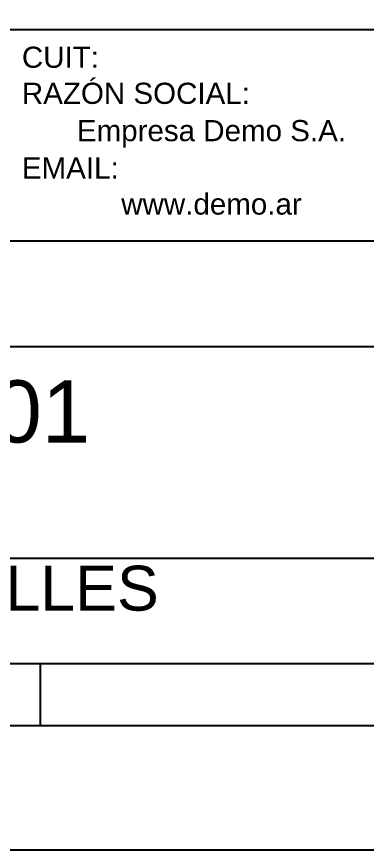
# Model space of a CAD drawing. Header units: millimetres. Extents: x 0 to 594, y 0 to 420.
# Drawn here: x 493.1 to 521.3, y 0 to 67 of the extents above; entities that cross this region are included whole.
import ezdxf
from ezdxf.enums import TextEntityAlignment as Align

# ---------------------------------------------------------------- set-up
doc = ezdxf.new("R2010")
doc.units = ezdxf.units.MM
doc.styles.add('ARIAL', font='arial.ttf')

msp = doc.modelspace()

# ---------------------------------------------------------------- linework, layer by layer
for p, q in [((404, 49), (579, 49)), ((429, 40.5), (524.035, 40.5)), ((429, 23.5), (524.035, 23.5)), ((495, 15), (495, 10))]:
    msp.add_line(p, q)
for points in [[(0, 420), (594, 420), (594, 0), (0, 0)], [(25, 410), (584, 410), (584, 10), (25, 10)], [(30, 405), (579, 405), (579, 15), (30, 15)], [(404, 66), (579, 66), (579, 15), (404, 15)]]:
    msp.add_lwpolyline(points, close=True)

# ---------------------------------------------------------------- texts
at = {"style": 'ARIAL'}
for s, p in [('CUIT:', (493.539, 62.4)), ('RAZÓN SOCIAL:', (493.539, 59.5)), ('EMAIL:', (493.539, 53.5))]:
    msp.add_text(s, height=1.7, dxfattribs=at).set_placement(p, align=Align.BOTTOM_LEFT)
for s, height, p in [('Empresa Demo S.A.', 1.7, (508.787, 56.5)), ('www.demo.ar', 1.7, (508.787, 50.6)), ('Tablero TC-01', 5, (476.518, 31.283)), ('PLANOS DE DETALLES', 3.611, (476.518, 18.187))]:
    msp.add_text(s, height=height, dxfattribs=at).set_placement(p, align=Align.BOTTOM_CENTER)

doc.saveas('drawing.dxf')
